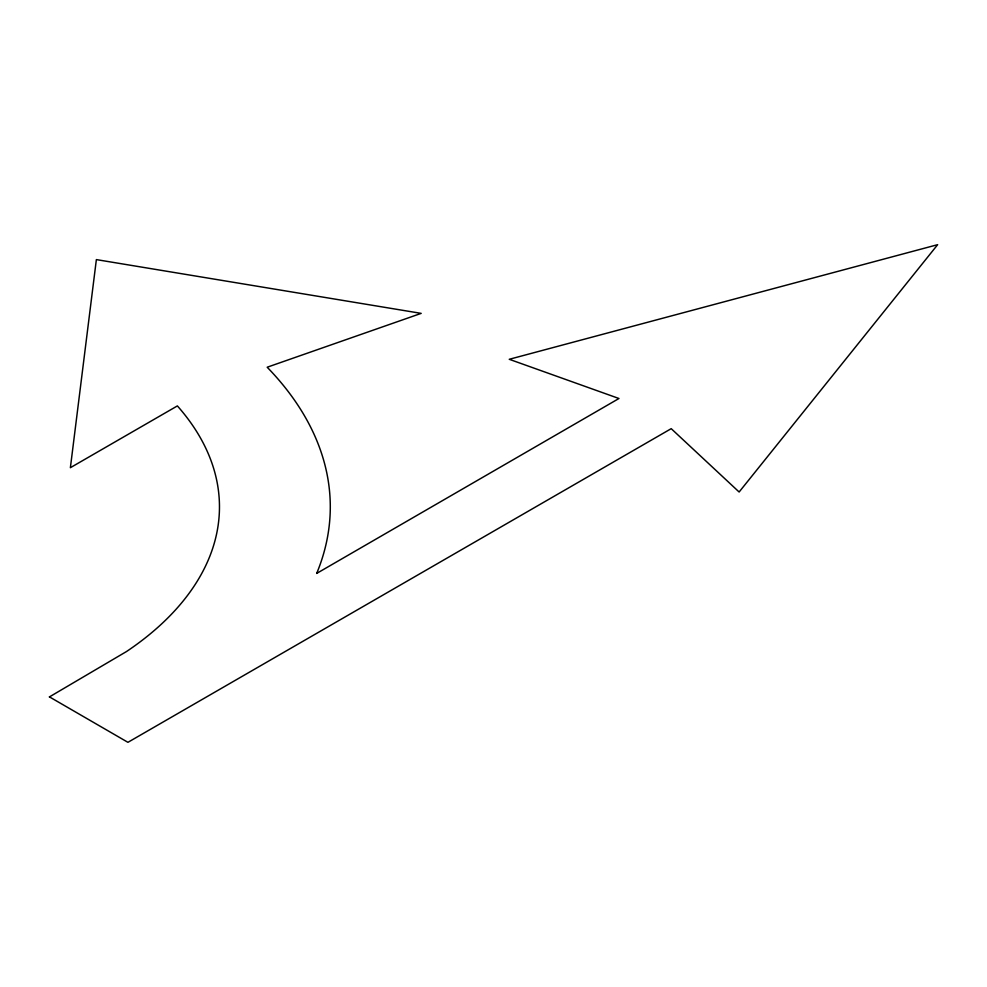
<?xml version="1.0" encoding="UTF-8"?>
<svg xmlns="http://www.w3.org/2000/svg" width="987" height="987" viewBox="0 0 987 987"><rect width="100%" height="100%" fill="white"/><g stroke="black" fill="none" stroke-linecap="round" stroke-linejoin="round"><path stroke-width="1.48" d="M49.35 696.958L126.496 651.543A384.19 221.816 0 0 0 177.376 405.916L70.385 467.69L96.368 259.606L421.19 313.373L267.181 367.226A495.018 285.798 0 0 1 316.679 573.422L618.96 398.501L509.255 359.293L937.65 244.677L739.127 492.007L671.209 428.666L127.928 742.323L49.473 696.896"/></g></svg>
